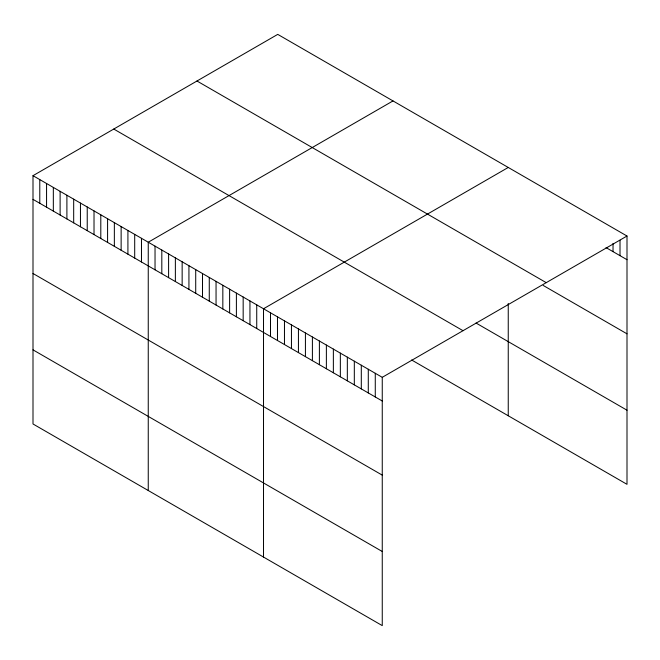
<?xml version="1.0" encoding="UTF-8"?>
<svg xmlns="http://www.w3.org/2000/svg" width="660" height="660" viewBox="0 0 660 660"><rect width="100%" height="100%" fill="white"/><g stroke="black" fill="none" stroke-linecap="round" stroke-linejoin="round"><path stroke-width="0.99" d="M33 175.675L382.255 377.322L382.255 625.622L33 423.976L33 175.675L277.745 34.378L627 236.024L627 484.324L411.642 359.989M392.997 100.922L148.252 242.22L148.252 490.52M508.249 167.458L263.513 308.764L263.513 557.065M382.255 377.322L627 236.024M606.045 247.607L627 259.702M196.977 81.007L546.232 282.653M543.18 285.433L627 333.828M476.05 323.045L627 410.198M113.767 129.046L463.023 330.693M33 199.361L382.255 400.999M33 273.488L382.255 475.126M33 349.858L382.255 551.496M620.012 240.224L620.012 255.667M613.033 243.4L613.033 251.633M508.249 303.451L508.249 415.767M375.276 373.288L375.276 396.974M368.288 369.253L368.288 392.939M361.3 365.219L361.3 388.905M354.321 361.193L354.321 384.871M347.333 357.159L347.333 380.837M340.346 353.125L340.346 376.802M333.366 349.09L333.366 372.776M326.378 345.056L326.378 368.742M319.39 341.022L319.39 364.708M312.403 336.996L312.403 360.673M305.423 332.962L305.423 356.639M298.435 328.927L298.435 352.605M291.448 324.893L291.448 348.579M284.468 320.859L284.468 344.545M277.48 316.825L277.48 340.51M270.493 312.799L270.493 336.476M256.732 304.846L256.732 328.531M249.95 300.935L249.95 324.613M243.169 297.016L243.169 320.702M236.395 293.106L236.395 316.784M229.614 289.195L229.614 312.873M222.833 285.277L222.833 308.962M216.051 281.366L216.051 305.044M209.269 277.447L209.269 301.133M202.496 273.537L202.496 297.214M195.715 269.618L195.715 293.304M188.933 265.708L188.933 289.385M182.152 261.789L182.152 285.475M175.37 257.878L175.37 281.556M168.597 253.96L168.597 277.646M161.815 250.049L161.815 273.727M155.034 246.139L155.034 269.816M141.479 238.309L141.479 261.987M134.698 234.391L134.698 258.076M127.916 230.48L127.916 254.158M121.135 226.561L121.135 250.247M114.353 222.651L114.353 246.328M107.58 218.732L107.58 242.418M100.799 214.822L100.799 238.499M94.017 210.903L94.017 234.589M87.235 206.993L87.235 230.67M80.454 203.082L80.454 226.76M73.681 199.163L73.681 222.849M66.899 195.253L66.899 218.93M60.118 191.334L60.118 215.02M53.336 187.423L53.336 211.101M46.563 183.505L46.563 207.19M39.781 179.594L39.781 203.272"/></g></svg>
